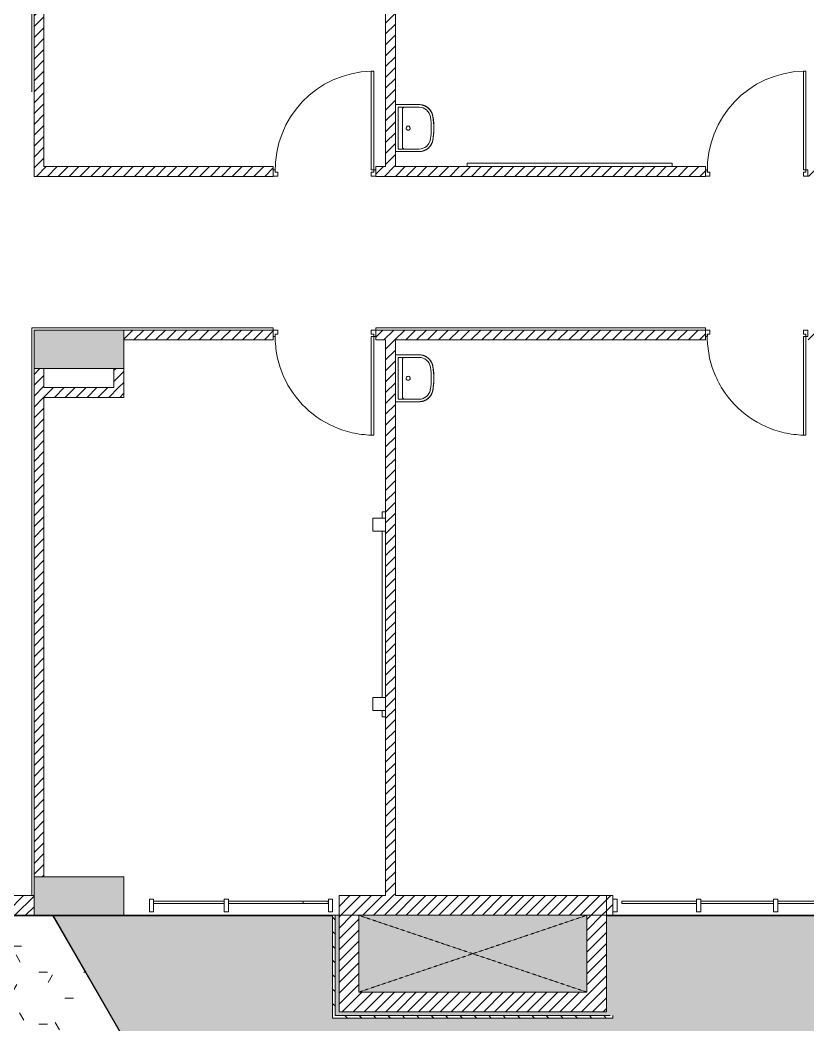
# Model space of a CAD drawing. Header units: millimetres. Extents: x -106145 to 154907, y -84585 to 152038.
# Drawn here: x 106766 to 115986, y 16451 to 28220 of the extents above; entities that cross this region are included whole.
import ezdxf

# ---------------------------------------------------------------- set-up
doc = ezdxf.new("R2010")
doc.units = ezdxf.units.MM
doc.linetypes.add('Cut Out Line', pattern=[2, 1, -1])
doc.linetypes.add('Cut Out Line _2_', pattern=[2, 1, -1])
doc.layers.add('A-DETL', color=7, linetype='Continuous', lineweight=5, true_color=0x00a600)
for name, color, linetype, lineweight in [('A-DOOR', 7, 'Continuous', 5), ('A-DOOR-FRAM', 7, 'Continuous', 9), ('A-FLOR', 7, 'Continuous', 5), ('A-FLOR-PATT', 7, 'Continuous', 5), ('A-GLAZ-CURT', 7, 'Continuous', 5), ('A-GLAZ-CWMG', 7, 'Continuous', 5), ('A-WALL', 7, 'Continuous', 5), ('A-WALL-PATT', 7, 'Continuous', 5), ('E-COMM', 7, 'Continuous', 5), ('E-DATA', 7, 'Continuous', 5), ('P-SANR-FIXT', 7, 'Continuous', 5), ('S-COLS', 7, 'Continuous', 5)]:
    doc.layers.add(name, color=color, linetype=linetype, lineweight=lineweight)
pattern_1 = [(45, (0, 0), (-63.63961, 63.63961), [])]
pattern_2 = [(315, (0, 0), (84.18955, 84.18955), [])]
pattern_3 = [(0, (0, 0), (1219.2, 304.8), [100.584, -813.816, 100.584, -813.816, -4876.8]), (0, (0, 0), (1219.2, 304.8), [-1828.8, 100.584, -1728.216, 100.584, -813.816, -2133.6]), (0, (0, 0), (1219.2, 304.8), [-4572, 100.584, -509.016, 100.584, -1423.416]), (120, (457.2, 152.4), (-873.56454, 903.45817), [100.584, -813.816, 100.584, -813.816, -4876.8]), (120, (457.2, 152.4), (-873.56454, 903.45817), [-1828.8, 100.584, -1728.216, 100.584, -813.816, -2133.6]), (120, (457.2, 152.4), (-873.56454, 903.45817), [-4572, 100.584, -509.016, 100.584, -1423.416]), (240, (609.6, 762), (-345.63546, -1208.25817), [100.584, -813.816, 100.584, -813.816, -4876.8]), (240, (609.6, 762), (-345.63546, -1208.25817), [-1828.8, 100.584, -1728.216, 100.584, -813.816, -2133.6]), (240, (609.6, 762), (-345.63546, -1208.25817), [-4572, 100.584, -509.016, 100.584, -1423.416])]

# ---------------------------------------------------------------- blocks, each defined once
blk = doc.blocks.new('M_Concrete-Rectangular-Column - 1050 x 450-2804439-Site Plan -MAIN')
at = {"layer": 'S-COLS', "true_color": 0xd4d4d4}
blk.add_hatch(color=254, dxfattribs=at).paths.add_polyline_path([(525, -225), (525, 225), (-525, 225), (-525, -225)], flags=0)
at = {"layer": 'S-COLS', "color": 254, "true_color": 0xdddddd}
for p, q in [((525, 225), (-525, 225)), ((-525, 225), (-525, -225)), ((525, -225), (525, 225)), ((-525, -225), (525, -225))]:
    blk.add_line(p, q, dxfattribs=at)
blk = doc.blocks.new('DC_SglFl-W-Int - FIRE 1_2 WALL OPENING_TYPE A-15005717-Site Plan -MAIN')
at = {"layer": 'A-DOOR', "color": 254, "lineweight": 9, "true_color": 0xdddddd}
for p, q in [((547, -20), (547, -1174)), ((577, -20), (547, -20)), ((577, -1174), (577, -20)), ((547, -1174), (577, -1174))]:
    blk.add_line(p, q, dxfattribs=at)
at = {"layer": 'A-DOOR', "color": 254, "true_color": 0xdddddd}
for start, end in [(178.5108, 189.7608), (189.7608, 212.2608), (212.2608, 234.7608), (234.7608, 257.2608), (257.2608, 268.5108)]:
    blk.add_arc((577, -20), 1154, start, end, dxfattribs=at)
at = {"layer": 'A-DOOR-FRAM', "color": 254, "true_color": 0xdddddd}
for p, q in [((-600, 55), (-600, -20)), ((-547, 55), (-600, 55)), ((-577, 10), (-547, 10)), ((-577, 10), (-577, -20)), ((-547, 10), (-547, 55)), ((547, 55), (547, 10)), ((600, 55), (547, 55)), ((547, 10), (577, 10)), ((577, 10), (577, -20)), ((600, -20), (600, 55)), ((-600, -20), (-577, -20)), ((577, -20), (600, -20))]:
    blk.add_line(p, q, dxfattribs=at)
blk = doc.blocks.new('DC_SglFl-W-Int - FIRE 1_2 WALL OPENING_TYPE A-V1-Site Plan -MAIN')
at = {"layer": 'A-DOOR', "color": 254, "lineweight": 9, "true_color": 0xdddddd}
for p, q in [((547, -20), (547, -1174)), ((577, -20), (547, -20)), ((577, -1174), (577, -20)), ((547, -1174), (577, -1174))]:
    blk.add_line(p, q, dxfattribs=at)
at = {"layer": 'A-DOOR', "color": 254, "true_color": 0xdddddd}
for start, end in [(178.5108, 201.0108), (201.0108, 212.2608), (212.2608, 234.7608), (234.7608, 257.2608), (257.2608, 268.5108)]:
    blk.add_arc((577, -20), 1154, start, end, dxfattribs=at)
at = {"layer": 'A-DOOR-FRAM', "color": 254, "true_color": 0xdddddd}
for p, q in [((-600, 55), (-600, -20)), ((-547, 55), (-600, 55)), ((-577, 10), (-547, 10)), ((-577, 10), (-577, -20)), ((-547, 10), (-547, 55)), ((547, 55), (547, 10)), ((600, 55), (547, 55)), ((547, 10), (577, 10)), ((577, 10), (577, -20)), ((600, -20), (600, 55)), ((-600, -20), (-577, -20)), ((577, -20), (600, -20))]:
    blk.add_line(p, q, dxfattribs=at)
blk = doc.blocks.new('DC_SglFl-W-Int - FIRE 1_2 WALL OPENING_TYPE A-V18-Site Plan -MAIN')
at = {"layer": 'A-DOOR', "color": 254, "lineweight": 9, "true_color": 0xdddddd}
for p, q in [((547, 20), (547, 1174)), ((547, 1174), (577, 1174)), ((577, 1174), (577, 20)), ((577, 20), (547, 20))]:
    blk.add_line(p, q, dxfattribs=at)
at = {"layer": 'A-DOOR', "color": 254, "true_color": 0xdddddd}
blk.add_arc((577, 20), 1154, 91.4892, 181.4892, dxfattribs=at)
at = {"layer": 'A-DOOR-FRAM', "color": 254, "true_color": 0xdddddd}
for p, q in [((-600, -55), (-600, 20)), ((-600, 20), (-577, 20)), ((-577, -10), (-577, 20)), ((577, 20), (600, 20)), ((577, -10), (577, 20)), ((600, 20), (600, -55)), ((-547, -55), (-600, -55)), ((-577, -10), (-547, -10)), ((-547, -10), (-547, -55)), ((547, -10), (577, -10)), ((547, -55), (547, -10)), ((600, -55), (547, -55))]:
    blk.add_line(p, q, dxfattribs=at)
blk = doc.blocks.new('data_smart_board - 2400x1200-V22-Site Plan -MAIN')
at = {"layer": 'E-DATA', "color": 254, "true_color": 0xdddddd}
for p, q in [((111004, 22460), (111044, 22460)), ((111004, 22460), (111004, 22385)), ((111004, 22235), (111004, 20285)), ((111004, 20135), (111004, 20060)), ((111044, 20060), (111004, 20060))]:
    blk.add_line(p, q, dxfattribs=at)
blk = doc.blocks.new('comm_ speaker face - 150x150x150-4534893-Site Plan -MAIN')
at = {"layer": 'E-COMM', "color": 254, "true_color": 0xdddddd}
for p, q in [((110894, 22235), (110894, 22385)), ((111044, 22385), (110894, 22385)), ((111044, 22385), (111044, 22235)), ((110894, 22235), (111044, 22235))]:
    blk.add_line(p, q, dxfattribs=at)
blk = doc.blocks.new('BASIN_handwash_Type_B - HYBA-010-V23-Site Plan -MAIN')
at = {"layer": 'P-SANR-FIXT', "color": 254, "true_color": 0xdddddd}
for p, q in [((-275, 500), (-275, 224)), ((-275, 224), (-275, 500)), ((-275, 500), (-275, 351)), ((275, 224), (275, 500)), ((275, 224), (275, 500)), ((275, 351), (275, 500)), ((245, 470), (-245, 470)), ((-245, 470), (-245, 224)), ((-245, 351), (-245, 470)), ((220, 418), (-220, 418)), ((245, 470), (245, 224)), ((245, 470), (245, 351))]:
    blk.add_line(p, q, dxfattribs=at)
at = {"layer": 'P-SANR-FIXT', "color": 254, "true_color": 0xdddddd, "flags": 128}
for points in [[(-275, 224), (-275, 217), (-274, 211), (-274, 204), (-273, 198), (-272, 191), (-270, 185), (-269, 178), (-267, 172), (-264, 166), (-262, 160), (-259, 154), (-256, 148), (-253, 142), (-250, 136), (-246, 131), (-242, 126), (-238, 120), (-234, 115), (-230, 110), (-225, 106), (-220, 101), (-215, 97), (-210, 93), (-205, 89), (-199, 85), (-193, 82), (-188, 79), (-182, 76), (-176, 73), (-170, 70), (-163, 68), (-157, 66), (-151, 64), (-144, 63), (-139, 62)], [(135, 61), (141, 62), (148, 63), (154, 65), (161, 67), (167, 69), (173, 72), (179, 74), (185, 77), (191, 80), (197, 84), (202, 87), (207, 91), (213, 95), (218, 99), (223, 104), (227, 108), (232, 113), (236, 118), (240, 123), (244, 128), (248, 134), (252, 139), (255, 145), (258, 151), (261, 157), (263, 163), (266, 169), (268, 176), (270, 182), (271, 188), (272, 195), (273, 201), (274, 208), (275, 214), (275, 221)], [(-139, 62), (-106, 57), (-73, 53), (-51, 52)], [(-46, 51), (-40, 51), (-6, 50), (27, 50), (41, 51)], [(47, 51), (61, 52), (94, 55), (127, 60), (135, 61)]]:
    blk.add_lwpolyline(points, dxfattribs=at)
at = {"layer": 'P-SANR-FIXT', "color": 254, "true_color": 0xdddddd}
for centre, radius, start, end in [((-220, 393), 25, 90, 180), ((0, 351), 24.2, 90, 270), ((0, 351), 24.2, 270, 90), ((220, 393), 25, 360, 90)]:
    blk.add_arc(centre, radius, start, end, dxfattribs=at)
for centre, major_axis, start_param, end_param in [((-110, 224), (165, 0), 3.141593, 4.534908), ((-110, 224), (135, 0), 3.141593, 4.533834), ((110, 224), (-135, 0), 1.722189, 3.141593), ((110, 224), (165, 0), 4.864844, 6.283185), ((0, 884), (834, 0), 4.544999, 4.874825), ((0, 884), (804, 0), 4.545194, 4.875019)]:
    blk.add_ellipse(centre, major_axis=major_axis, ratio=0.999048, start_param=start_param, end_param=end_param, dxfattribs=at)
for points, knots in [([(-275, 224), (-275, 218), (-274, 205), (-271, 189), (-268, 177), (-265, 168), (-262, 159), (-258, 150), (-253, 142), (-248, 134), (-242, 126), (-237, 118), (-230, 111), (-223, 104), (-216, 98), (-209, 92), (-201, 86), (-193, 81), (-184, 77), (-173, 71), (-158, 66), (-145, 63), (-139, 62)], [0, 0, 0, 0, 0.083333, 0.166667, 0.208333, 0.25, 0.291667, 0.333333, 0.375, 0.416667, 0.458333, 0.5, 0.541667, 0.583333, 0.625, 0.666667, 0.708333, 0.75, 0.791667, 0.833333, 0.916667, 1, 1, 1, 1]), ([(135, 61), (141, 62), (154, 65), (170, 70), (181, 75), (190, 80), (199, 85), (207, 90), (214, 96), (222, 103), (229, 109), (235, 117), (241, 124), (247, 132), (252, 140), (257, 149), (261, 158), (265, 167), (268, 176), (271, 189), (274, 204), (275, 217), (275, 224)], [0, 0, 0, 0, 0.083333, 0.166667, 0.208333, 0.25, 0.291667, 0.333333, 0.375, 0.416667, 0.458333, 0.5, 0.541667, 0.583333, 0.625, 0.666667, 0.708333, 0.75, 0.791667, 0.833333, 0.916667, 1, 1, 1, 1]), ([(-139, 62), (-124, 59), (-94, 55), (-33, 50), (29, 50), (89, 54), (120, 58), (135, 61)], [0, 0, 0, 0, 0.166667, 0.333333, 0.666667, 0.833333, 1, 1, 1, 1])]:
    blk.add_open_spline(points, degree=3, knots=knots, dxfattribs=at)
blk = doc.blocks.new('BASIN_handwash_Type_B - HYBA-010-V24-Site Plan -MAIN')
at = {"layer": 'P-SANR-FIXT', "color": 254, "true_color": 0xdddddd}
for p, q in [((-275, 500), (-275, 224)), ((-275, 224), (-275, 500)), ((-275, 500), (-275, 351)), ((275, 224), (275, 500)), ((275, 224), (275, 500)), ((275, 351), (275, 500)), ((245, 470), (-245, 470)), ((-245, 470), (-245, 224)), ((-245, 351), (-245, 470)), ((220, 418), (-220, 418)), ((245, 470), (245, 224)), ((245, 470), (245, 351))]:
    blk.add_line(p, q, dxfattribs=at)
at = {"layer": 'P-SANR-FIXT', "color": 254, "true_color": 0xdddddd, "flags": 128}
for points in [[(-275, 224), (-275, 217), (-274, 211), (-274, 204), (-273, 198), (-272, 191), (-270, 185), (-269, 178), (-267, 172), (-264, 166), (-262, 160), (-259, 154), (-256, 148), (-253, 142), (-250, 136), (-246, 131), (-242, 126), (-238, 120), (-234, 115), (-230, 110), (-225, 106), (-220, 101), (-215, 97), (-210, 93), (-205, 89), (-199, 85), (-193, 82), (-188, 79), (-182, 76), (-176, 73), (-170, 70), (-163, 68), (-157, 66), (-151, 64), (-144, 63), (-139, 62)], [(135, 61), (141, 62), (148, 63), (154, 65), (161, 67), (167, 69), (173, 72), (179, 74), (185, 77), (191, 80), (197, 84), (202, 87), (207, 91), (213, 95), (218, 99), (223, 104), (227, 108), (232, 113), (236, 118), (240, 123), (244, 128), (248, 134), (252, 139), (255, 145), (258, 151), (261, 157), (263, 163), (266, 169), (268, 176), (270, 182), (271, 188), (272, 195), (273, 201), (274, 208), (275, 214), (275, 221)], [(-139, 62), (-106, 57), (-73, 53), (-51, 52)], [(-46, 51), (-40, 51), (-6, 50), (27, 50), (41, 51)], [(47, 51), (61, 52), (94, 55), (127, 60), (135, 61)]]:
    blk.add_lwpolyline(points, dxfattribs=at)
at = {"layer": 'P-SANR-FIXT', "color": 254, "true_color": 0xdddddd}
for centre, radius, start, end in [((-220, 393), 25, 90, 180), ((0, 351), 24.2, 90, 270), ((0, 351), 24.2, 270, 90), ((220, 393), 25, 360, 90)]:
    blk.add_arc(centre, radius, start, end, dxfattribs=at)
for centre, major_axis, start_param, end_param in [((-110, 224), (165, 0), 3.141593, 4.534908), ((-110, 224), (135, 0), 3.141593, 4.533834), ((110, 224), (-135, 0), 1.722189, 3.141593), ((110, 224), (165, 0), 4.864844, 6.283185), ((0, 884), (834, 0), 4.544999, 4.874825), ((0, 884), (804, 0), 4.545194, 4.875019)]:
    blk.add_ellipse(centre, major_axis=major_axis, ratio=0.999048, start_param=start_param, end_param=end_param, dxfattribs=at)
for points, knots in [([(-275, 224), (-275, 218), (-274, 205), (-271, 189), (-268, 177), (-265, 168), (-262, 159), (-258, 150), (-253, 142), (-248, 134), (-242, 126), (-237, 118), (-230, 111), (-223, 104), (-216, 98), (-209, 92), (-201, 86), (-193, 81), (-184, 77), (-173, 71), (-158, 66), (-145, 63), (-139, 62)], [0, 0, 0, 0, 0.083333, 0.166667, 0.208333, 0.25, 0.291667, 0.333333, 0.375, 0.416667, 0.458333, 0.5, 0.541667, 0.583333, 0.625, 0.666667, 0.708333, 0.75, 0.791667, 0.833333, 0.916667, 1, 1, 1, 1]), ([(135, 61), (141, 62), (154, 65), (170, 70), (181, 75), (190, 80), (199, 85), (207, 90), (214, 96), (222, 103), (229, 109), (235, 117), (241, 124), (247, 132), (252, 140), (257, 149), (261, 158), (265, 167), (268, 176), (271, 189), (274, 204), (275, 217), (275, 224)], [0, 0, 0, 0, 0.083333, 0.166667, 0.208333, 0.25, 0.291667, 0.333333, 0.375, 0.416667, 0.458333, 0.5, 0.541667, 0.583333, 0.625, 0.666667, 0.708333, 0.75, 0.791667, 0.833333, 0.916667, 1, 1, 1, 1]), ([(-139, 62), (-124, 59), (-94, 55), (-33, 50), (29, 50), (89, 54), (120, 58), (135, 61)], [0, 0, 0, 0, 0.166667, 0.333333, 0.666667, 0.833333, 1, 1, 1, 1])]:
    blk.add_open_spline(points, degree=3, knots=knots, dxfattribs=at)
blk = doc.blocks.new('data_smart_board - 2400x1200-4564241-Site Plan -MAIN')
at = {"layer": 'E-DATA', "color": 254, "true_color": 0xdddddd}
for p, q in [((117934, 24475), (120334, 24475)), ((117934, 24435), (117934, 24475)), ((117934, 24435), (120334, 24435)), ((120334, 24475), (120334, 24435))]:
    blk.add_line(p, q, dxfattribs=at)
blk = doc.blocks.new('Rectangular Mullion - 50 x 150mm-15582056-Site Plan -MAIN')
at = {"layer": 'A-GLAZ-CWMG', "color": 254, "lineweight": 18, "true_color": 0xdddddd}
for p, q in [((0, 75), (-50, 75)), ((-50, 75), (-50, -75)), ((0, 75), (0, -75)), ((-50, -75), (0, -75))]:
    blk.add_line(p, q, dxfattribs=at)
blk = doc.blocks.new('System Panel - Glazed-15714935-Site Plan -MAIN')
at = {"layer": 'A-GLAZ-CURT', "color": 254, "lineweight": 9, "true_color": 0xdddddd}
for p, q in [((-413, 49), (413, 49)), ((-413, 24), (-413, 49)), ((413, 24), (-413, 24)), ((413, 24), (413, 49))]:
    blk.add_line(p, q, dxfattribs=at)
blk = doc.blocks.new('System Panel - Glazed-15715652-Site Plan -MAIN')
at = {"layer": 'A-GLAZ-CURT', "color": 254, "lineweight": 9, "true_color": 0xdddddd}
for p, q in [((-437.5, 49.5), (437.5, 49.5)), ((-437.5, 24.5), (-437.5, 49.5)), ((437.5, 24.5), (-437.5, 24.5)), ((437.5, 24.5), (437.5, 49.5))]:
    blk.add_line(p, q, dxfattribs=at)
blk = doc.blocks.new('Rectangular Mullion - 50 x 150mm-15568152-Site Plan -MAIN')
at = {"layer": 'A-GLAZ-CWMG', "color": 254, "lineweight": 18, "true_color": 0xdddddd}
for p, q in [((0, 75), (-50, 75)), ((-50, 75), (-50, -75)), ((0, 75), (0, -75)), ((-50, -75), (0, -75))]:
    blk.add_line(p, q, dxfattribs=at)
blk = doc.blocks.new('Rectangular Mullion - 50 x 150mm-15568153-Site Plan -MAIN')
at = {"layer": 'A-GLAZ-CWMG', "color": 254, "lineweight": 18, "true_color": 0xdddddd}
for p, q in [((0, 75), (-50, 75)), ((-50, 75), (-50, -75)), ((0, 75), (0, -75)), ((-50, -75), (0, -75))]:
    blk.add_line(p, q, dxfattribs=at)
blk = doc.blocks.new('Rectangular Mullion - 50 x 150mm-15568150-Site Plan -MAIN')
at = {"layer": 'A-GLAZ-CWMG', "color": 254, "lineweight": 18, "true_color": 0xdddddd}
for p, q in [((25, 75), (-25, 75)), ((-25, 75), (-25, -75)), ((25, 75), (25, -75)), ((-25, -75), (25, -75))]:
    blk.add_line(p, q, dxfattribs=at)
blk = doc.blocks.new('System Panel - Glazed-15715657-Site Plan -MAIN')
at = {"layer": 'A-GLAZ-CURT', "color": 254, "lineweight": 9, "true_color": 0xdddddd}
for p, q in [((-437.5, -24.5), (437.5, -24.5)), ((-437.5, -49.5), (-437.5, -24.5)), ((437.5, -49.5), (-437.5, -49.5)), ((437.5, -49.5), (437.5, -24.5))]:
    blk.add_line(p, q, dxfattribs=at)
blk = doc.blocks.new('Rectangular Mullion - 50 x 150mm-15588273-Site Plan -MAIN')
at = {"layer": 'A-GLAZ-CWMG', "color": 254, "lineweight": 18, "true_color": 0xdddddd}
for p, q in [((25, 75), (-25, 75)), ((-25, 75), (-25, -75)), ((25, 75), (25, -75)), ((-25, -75), (25, -75))]:
    blk.add_line(p, q, dxfattribs=at)
blk = doc.blocks.new('System Panel - Glazed-15714956-Site Plan -MAIN')
at = {"layer": 'A-GLAZ-CURT', "color": 254, "lineweight": 9, "true_color": 0xdddddd}
for p, q in [((-425, -24.5), (425, -24.5)), ((-425, -49.5), (-425, -24.5)), ((425, -49.5), (-425, -49.5)), ((425, -49.5), (425, -24.5))]:
    blk.add_line(p, q, dxfattribs=at)
blk = doc.blocks.new('System Panel - Glazed-15715667-Site Plan -MAIN')
at = {"layer": 'A-GLAZ-CURT', "color": 254, "lineweight": 9, "true_color": 0xdddddd}
for p, q in [((-147, 49), (147, 49)), ((-147, 24), (-147, 49)), ((147, 24), (-147, 24)), ((147, 24), (147, 49))]:
    blk.add_line(p, q, dxfattribs=at)
blk = doc.blocks.new('MM-HOSPITAL BLOCK-C_2022_11_01_Facade reworking_rvt-1-Site Plan -MAIN')
at = {"layer": 'A-WALL-PATT', "true_color": 0xaaaaaa}
h = blk.add_hatch(dxfattribs=at)
h.set_pattern_fill('FP_10', color=253, style=0, pattern_type=2)
h.set_pattern_definition(pattern_1)
h.paths.add_polyline_path([(111044, 26505), (111159, 26505), (111159, 34995), (111044, 34995), (111044, 26652)], flags=0)
h = blk.add_hatch(dxfattribs=at)
h.set_pattern_fill('FP_10', color=253, style=0, pattern_type=2)
h.set_pattern_definition(pattern_1)
h.paths.add_polyline_path([(107044, 26505), (107044, 30595), (106929, 30595), (106929, 26505)], flags=0)
h = blk.add_hatch(dxfattribs=at)
h.set_pattern_fill('FP_10', color=253, style=0, pattern_type=2)
h.set_pattern_definition(pattern_1)
h.paths.add_polyline_path([(116331, 26390), (116331, 26505), (115986, 26505), (115986, 26390)], flags=0)
h.paths.add_polyline_path([(114786, 26390), (114786, 26505), (110929, 26505), (110929, 26390), (112178, 26390)], flags=0)
h.paths.add_polyline_path([(109729, 26390), (109729, 26505), (106929, 26505), (106929, 26390), (107977, 26390)], flags=0)
h = blk.add_hatch(dxfattribs=at)
h.set_pattern_fill('FP_10', color=253, style=0, pattern_type=2)
h.set_pattern_definition(pattern_1)
h.paths.add_polyline_path([(120284, 24475), (120339, 24475), (120339, 24590), (117531, 24590), (117531, 24475), (119529, 24475)], flags=0)
h.paths.add_polyline_path([(116216, 24475), (116331, 24475), (116331, 24590), (115986, 24590), (115986, 24475), (116101, 24475)], flags=0)
h.paths.add_polyline_path([(110929, 24475), (114786, 24475), (114786, 24590), (110929, 24590)], flags=0)
h.paths.add_polyline_path([(109729, 24475), (109729, 24590), (107979, 24590), (107979, 24475)], flags=0)
h = blk.add_hatch(dxfattribs=at)
h.set_pattern_fill('FP_10', color=253, style=0, pattern_type=2)
h.set_pattern_definition(pattern_1)
h.paths.add_polyline_path([(111044, 17965), (111159, 17965), (111159, 24475), (111044, 24475), (111044, 19276)], flags=0)
h = blk.add_hatch(dxfattribs=at)
h.set_pattern_fill('FP_10', color=253, style=0, pattern_type=2)
h.set_pattern_definition(pattern_1)
h.paths.add_polyline_path([(107044, 18185), (107044, 24140), (106929, 24140), (106929, 18185)], flags=0)
h = blk.add_hatch(dxfattribs=at)
h.set_pattern_fill('FP_10', color=253, style=0, pattern_type=2)
h.set_pattern_definition(pattern_1)
h.paths.add_polyline_path([(107864, 23915), (107979, 23915), (107977, 24140), (107864, 24140)], flags=0)
h = blk.add_hatch(dxfattribs=at)
h.set_pattern_fill('FP_10', color=253, style=0, pattern_type=2)
h.set_pattern_definition(pattern_1)
h.paths.add_polyline_path([(107977, 23800), (107979, 23800), (107977, 23915), (107044, 23915), (107044, 23800)], flags=0)
h = blk.add_hatch(dxfattribs=at)
h.set_pattern_fill('FP_10', color=253, style=0, pattern_type=2)
h.set_pattern_definition(pattern_1)
h.paths.add_polyline_path([(106929, 17735), (106929, 17965), (106629, 17965), (106629, 17735)], flags=0)
h.paths.add_polyline_path([(103684, 17735), (103684, 17965), (100204, 17965), (100204, 17735), (100354, 17735)], flags=0)
h = blk.add_hatch(dxfattribs=at)
h.set_pattern_fill('FP_10', color=253, style=0, pattern_type=2)
h.set_pattern_definition(pattern_1)
h.paths.add_polyline_path([(110499, 17735), (113629, 17735), (113629, 17965), (110499, 17965)], flags=0)
h = blk.add_hatch(dxfattribs=at)
h.set_pattern_fill('FP_10', color=253, style=0, pattern_type=2)
h.set_pattern_definition(pattern_1)
h.paths.add_polyline_path([(120339, 17735), (120339, 17965), (120109, 17965), (120109, 17735)], flags=0)
h.paths.add_polyline_path([(113629, 17735), (113704, 17735), (113704, 17965), (113629, 17965)], flags=0)
at = {"layer": 'A-WALL-PATT', "true_color": 0xd4d4d4}
h = blk.add_hatch(dxfattribs=at)
h.set_pattern_fill('FP_16', color=254, style=0, pattern_type=2)
h.set_pattern_definition(pattern_2)
h.paths.add_polyline_path([(110424, 16560), (110454, 16560), (110454, 17735), (110424, 17735), (110424, 17730)], flags=0)
at = {"layer": 'A-WALL-PATT', "true_color": 0xaaaaaa}
h = blk.add_hatch(dxfattribs=at)
h.set_pattern_fill('FP_10', color=253, style=0, pattern_type=2)
h.set_pattern_definition(pattern_1)
h.paths.add_polyline_path([(110499, 16835), (110729, 16835), (110729, 17735), (110499, 17735)], flags=0)
h = blk.add_hatch(dxfattribs=at)
h.set_pattern_fill('FP_10', color=253, style=0, pattern_type=2)
h.set_pattern_definition(pattern_1)
h.paths.add_polyline_path([(113399, 16835), (113629, 16835), (113629, 17735), (113399, 17735)], flags=0)
h = blk.add_hatch(dxfattribs=at)
h.set_pattern_fill('FP_10', color=253, style=0, pattern_type=2)
h.set_pattern_definition(pattern_1)
h.paths.add_polyline_path([(113629, 16605), (113629, 16835), (110499, 16835), (110499, 16605), (112178, 16605)], flags=0)
h.paths.add_polyline_path([(120734, 16605), (122289, 16605), (122289, 16835), (120734, 16835)], flags=0)
h.paths.add_polyline_path([(100279, 16605), (100279, 16835), (99284, 16835), (99284, 16605), (99576, 16605)], flags=0)
h.paths.add_polyline_path([(97475, 16605), (98267, 16605), (98267, 16835), (97149, 16835), (97149, 16605)], flags=0)
h.paths.add_polyline_path([(88489, 16605), (89619, 16605), (89619, 16835), (88489, 16835)], flags=0)
at = {"layer": 'A-WALL-PATT', "true_color": 0xd4d4d4}
h = blk.add_hatch(dxfattribs=at)
h.set_pattern_fill('FP_16', color=254, style=0, pattern_type=2)
h.set_pattern_definition(pattern_2)
h.paths.add_polyline_path([(112178, 16530), (113704, 16530), (113704, 16560), (110424, 16560), (110424, 16530)], flags=0)
at = {"layer": 'S-COLS', "true_color": 0xd4d4d4}
blk.add_hatch(color=254, dxfattribs=at).paths.add_polyline_path([(106929, 17735), (107979, 17735), (107977, 18185), (106929, 18185)], flags=0)
at = {"layer": 'A-DETL', "color": 254, "linetype": 'Cut Out Line', "true_color": 0xd4d4d4}
for p, q in [((110729, 16835), (113399, 17735)), ((113399, 16835), (110729, 17735))]:
    blk.add_line(p, q, dxfattribs=at)
at = {"layer": 'A-WALL', "color": 254, "true_color": 0xdddddd}
for p, q in [((106904, 27380), (106904, 35110)), ((106904, 24615), (109729, 24615)), ((106904, 24615), (106904, 24590)), ((109729, 24590), (109729, 24615)), ((110929, 24615), (114786, 24615)), ((110929, 24615), (110929, 24590)), ((114786, 24590), (114786, 24615)), ((106904, 17965), (106904, 24590)), ((113629, 17735), (113629, 17965)), ((113629, 17735), (113629, 17965)), ((108279, 17735), (110424, 17735)), ((108279, 17735), (110424, 17735)), ((113704, 17735), (120109, 17735)), ((113704, 17735), (120109, 17735))]:
    blk.add_line(p, q, dxfattribs=at)
at = {"layer": 'A-WALL', "color": 254, "lineweight": 18, "true_color": 0xdddddd}
for p, q in [((111159, 26505), (111159, 34995)), ((106929, 30595), (106929, 26505)), ((107044, 26505), (107044, 30595)), ((111044, 29635), (111044, 26505)), ((106929, 26390), (106929, 26505)), ((109729, 26505), (107044, 26505)), ((109729, 26390), (109729, 26505)), ((111044, 26505), (110929, 26505)), ((110929, 26390), (110929, 26505)), ((111997, 26505), (111159, 26505)), ((114786, 26505), (114397, 26505)), ((114786, 26390), (114786, 26505)), ((106929, 26390), (109729, 26390)), ((110929, 26390), (114786, 26390)), ((109729, 24590), (107979, 24590)), ((109729, 24475), (109729, 24590)), ((114786, 24590), (110929, 24590)), ((110929, 24475), (110929, 24590)), ((114786, 24475), (114786, 24590)), ((107979, 24475), (109729, 24475)), ((110929, 24475), (111044, 24475)), ((111044, 24475), (111044, 22385)), ((111159, 24475), (114786, 24475)), ((111159, 17965), (111159, 24475)), ((106929, 24140), (106929, 18185)), ((107044, 23915), (107044, 24140)), ((107864, 24140), (107864, 23915)), ((107979, 23915), (107979, 24140)), ((107864, 23915), (107044, 23915)), ((107979, 23800), (107979, 23915)), ((107044, 18185), (107044, 23800)), ((107044, 23800), (107979, 23800)), ((111044, 22235), (111044, 20285)), ((111044, 20135), (111044, 17965)), ((107044, 18185), (106929, 18185)), ((106929, 17965), (106629, 17965)), ((106929, 17735), (106929, 17965)), ((111044, 17965), (110499, 17965)), ((110499, 17735), (110499, 17965)), ((113629, 17965), (111159, 17965)), ((113704, 17965), (113629, 17965)), ((113704, 17735), (113704, 17965)), ((100354, 17735), (110424, 17735)), ((106629, 17735), (106929, 17735)), ((110454, 17735), (110424, 17735)), ((110499, 17735), (110729, 17735)), ((110729, 17735), (113399, 17735)), ((113629, 17735), (113399, 17735)), ((113629, 17735), (113704, 17735)), ((113704, 17735), (120734, 17735))]:
    blk.add_line(p, q, dxfattribs=at)
at = {"layer": 'A-WALL', "color": 253, "lineweight": 18, "true_color": 0xaaaaaa}
for p, q in [((110424, 17730), (100354, 17730)), ((110424, 16560), (110424, 17730)), ((110454, 17735), (110454, 16560)), ((110499, 16835), (110499, 17735)), ((110729, 16835), (110729, 17735)), ((113399, 16835), (113399, 17735)), ((113629, 16835), (113629, 17735)), ((120734, 17730), (113704, 17730)), ((110499, 16835), (110499, 16605)), ((113399, 16835), (110729, 16835)), ((113629, 16605), (113629, 16835)), ((110499, 16605), (113629, 16605)), ((110424, 16560), (110424, 16530)), ((110424, 16530), (113704, 16530)), ((113674, 16560), (110454, 16560)), ((113704, 16530), (113704, 16560))]:
    blk.add_line(p, q, dxfattribs=at)
at = {"layer": 'A-WALL', "color": 253, "true_color": 0xaaaaaa}
for p, q in [((108279, 17735), (108279, 17730)), ((108279, 17730), (108279, 17735)), ((110424, 17730), (108279, 17730)), ((110424, 17730), (108279, 17730)), ((110424, 17730), (110424, 17735)), ((110424, 17730), (110424, 17735)), ((120109, 17730), (113629, 17730)), ((113704, 17735), (113704, 17730)), ((113704, 17730), (113704, 17735)), ((120109, 17730), (113704, 17730))]:
    blk.add_line(p, q, dxfattribs=at)
at = {"layer": 'S-COLS', "color": 254, "true_color": 0xdddddd}
for p, q in [((106929, 17735), (106929, 18185)), ((106929, 18185), (107979, 18185)), ((107979, 17735), (107979, 18185)), ((107979, 17735), (106929, 17735))]:
    blk.add_line(p, q, dxfattribs=at)
at = {"color": 253, "lineweight": 5, "true_color": 0xaaaaaa}
for name, p in [('DC_SglFl-W-Int - FIRE 1_2 WALL OPENING_TYPE A-V18-Site Plan -MAIN', (110329, 26448)), ('DC_SglFl-W-Int - FIRE 1_2 WALL OPENING_TYPE A-V18-Site Plan -MAIN', (115386, 26448)), ('M_Concrete-Rectangular-Column - 1050 x 450-2804439-Site Plan -MAIN', (107454, 24365)), ('DC_SglFl-W-Int - FIRE 1_2 WALL OPENING_TYPE A-15005717-Site Plan -MAIN', (110329, 24533)), ('DC_SglFl-W-Int - FIRE 1_2 WALL OPENING_TYPE A-V1-Site Plan -MAIN', (115386, 24533)), ('comm_ speaker face - 150x150x150-4534893-Site Plan -MAIN', (0, 0)), ('data_smart_board - 2400x1200-V22-Site Plan -MAIN', (0, 0)), ('comm_ speaker face - 150x150x150-4534893-Site Plan -MAIN', (0, -2100)), ('System Panel - Glazed-15714935-Site Plan -MAIN', (108741, 17850)), ('System Panel - Glazed-15715652-Site Plan -MAIN', (109641, 17850)), ('System Panel - Glazed-15715667-Site Plan -MAIN', (110226, 17850))]:
    blk.add_blockref(name, p, dxfattribs=at)
for name, p, rotation in [('BASIN_handwash_Type_B - HYBA-010-V23-Site Plan -MAIN', (111659, 26955), 89.99999999999984), ('data_smart_board - 2400x1200-4564241-Site Plan -MAIN', (232331, 50980), 180), ('BASIN_handwash_Type_B - HYBA-010-V24-Site Plan -MAIN', (111659, 24025), 89.99999999999984), ('Rectangular Mullion - 50 x 150mm-15568153-Site Plan -MAIN', (108279, 17850), 180), ('System Panel - Glazed-15715657-Site Plan -MAIN', (114246, 17850), 180), ('System Panel - Glazed-15714956-Site Plan -MAIN', (115159, 17850), 180), ('System Panel - Glazed-15714956-Site Plan -MAIN', (116059, 17850), 180)]:
    blk.add_blockref(name, p, dxfattribs=dict(at, rotation=rotation))
at = {"color": 253, "lineweight": 5, "true_color": 0xaaaaaa, "extrusion": (0, 0, -1), "rotation": 180}
for name, p in [('Rectangular Mullion - 50 x 150mm-15568150-Site Plan -MAIN', (-109179, 17850)), ('Rectangular Mullion - 50 x 150mm-15568152-Site Plan -MAIN', (-110424, 17850))]:
    blk.add_blockref(name, p, dxfattribs=at)
at = {"color": 253, "lineweight": 5, "true_color": 0xaaaaaa, "extrusion": (0, 0, -1)}
for name, p in [('Rectangular Mullion - 50 x 150mm-15582056-Site Plan -MAIN', (-113704, 17850)), ('Rectangular Mullion - 50 x 150mm-15588273-Site Plan -MAIN', (-114709, 17850)), ('Rectangular Mullion - 50 x 150mm-15588273-Site Plan -MAIN', (-115609, 17850))]:
    blk.add_blockref(name, p, dxfattribs=at)

msp = doc.modelspace()

# ---------------------------------------------------------------- hatches: boundary and pattern name
at = {"layer": 'A-FLOR-PATT', "true_color": 0x808080}
h = msp.add_hatch(dxfattribs=at)
h.set_pattern_fill('FP_4', color=8, style=0, pattern_type=2)
h.set_pattern_definition(pattern_3)
h.paths.add_polyline_path([(120976.44, -5540.95), (130530.13, -25.13), (141506.23, 64566.56), (148425.19, 77286.56), (145818.87, 107785.95), (142128.14, 143003.41), (140701.04, 143003.41), (140407.96, 142997.07), (140115.4, 142978.1), (139823.86, 142946.52), (139483.19, 142892.47), (139245.91, 142845.76), (138960.52, 142776.72), (138678.17, 142695.35), (138390.64, 142598.44), (138072.64, 142473.65), (137854.36, 142378.51), (137589.11, 142249.12), (137329.32, 142108.09), (137075.44, 141955.61), (136827.91, 141791.84), (136587.18, 141616.97), (136332.6, 141413.11), (136127.77, 141234.6), (135909.9, 141027.42), (135700.43, 140809.75), (135551.77, 140644.7), (135365.81, 140419.49), (135189.69, 140186.5), (135023.73, 139946.17), (134868.25, 139698.93), (134723.53, 139445.24), (134565.72, 139133.32), (134466.18, 138917.39), (134354.56, 138644.85), (134254.94, 138368.04), (134167.45, 138087.43), (134092.22, 137803.52), (134029.35, 137516.8), (133978.93, 137227.77), (133941.03, 136936.95), (133915.72, 136644.85), (133903.02, 136351.97), (133902.95, 136058.82), (133915.52, 135765.94), (133943.24, 135445.4), (134842.96, 126881.53), (135189.06, 124968.58), (135446.38, 123480.79), (135692.08, 121996.12), (135926.14, 120515.42), (136148.56, 119039.7), (136359.31, 117570.16), (136558.39, 116108.26), (136757.32, 114560.45), (136996.29, 112554.47), (137122.61, 111437.54), (137324.17, 109499.66), (137403.42, 108690.82), (137471.05, 107971.36), (137545.95, 107142.57), (137602.63, 106489.99), (137673.34, 105635.88), (137747.27, 104710.63), (137876.79, 102898.95), (137945.75, 101854.47), (138064.27, 99795.56), (138128.27, 98569.74), (138159.03, 98012.02), (138239.7, 96859.47), (138313.99, 95957.18), (138400.64, 95039.25), (138532.99, 93833.41), (138650.68, 92878.32), (138777.08, 91947.24), (138914.86, 91017.89), (139064, 90090.42), (139224.46, 89165), (139396.2, 88241.8), (139588.48, 87277.32), (139984.04, 85409.8), (140137.49, 84629.34), (140288.24, 83800.93), (140427.21, 82970.46), (140577.76, 81970.46), (140669.75, 81303.97), (140773.26, 80468.29), (140864.9, 79631.22), (140944.65, 78792.92), (141012.5, 77953.56), (141068.44, 77113.32), (141114.93, 76209.88), (141141.89, 75532.56), (141164.56, 74594.61), (141173.08, 73859.03), (141170.96, 73022.09), (141153.28, 72062.82), (141123.88, 71182.67), (141085.34, 70369.12), (141033.28, 69523.75), (140969.51, 68683.2), (140893.31, 67838.83), (140805.72, 67001.26), (140705.88, 66162.21), (140621.58, 65514.75), (131056.73, 9227.92), (130970, 8753.67), (130854.96, 8211.93), (130760.96, 7812.46), (130638.5, 7345.1), (130502.04, 6873.74), (130340.47, 6367.97), (130193.3, 5942.49), (130021.25, 5483.24), (129837.58, 5028.63), (129617.07, 4524.01), (129435.9, 4134.58), (129218.18, 3695.73), (128981.22, 3247.97), (128749.8, 2835.86), (128499.48, 2415.42), (128238.66, 2001.67), (127967.52, 1594.91), (127686.27, 1195.39), (127395.12, 803.38), (127094.31, 419.16), (126784.05, 42.97), (126464.6, -324.93), (126136.21, -684.31), (125826.07, -1007.88), (125518.61, -1314.53), (125165.74, -1649.29), (124780.44, -1995.78), (124434.12, -2292.31), (124055.85, -2600.05), (123732.44, -2851.84), (123275.66, -3186.81), (122874.26, -3465.37), (122465.68, -3733.77), (122050.19, -3991.81), (121628.08, -4240.95), (120576.44, -4848.11), (120579.65, -4853.68)], flags=0)
h.paths.add_polyline_path([(110420.81, 12064.12), (120658.75, 17598.45), (120658.75, 17735.05), (113628.75, 17735.05), (113628.75, 16605.05), (110498.75, 16605.05), (110498.75, 17735.05), (110453.75, 17735.05), (110453.75, 16560.05), (113703.75, 16560.05), (113703.75, 16530.05), (110423.75, 16530.05), (110423.75, 17735.05), (107146.69, 17735.05), (110327.72, 12225.35)], flags=0)
h.paths.add_polyline_path([(110728.75, 16835.05), (113398.75, 16835.05), (113398.75, 17735.05), (110728.75, 17735.05), (110728.75, 17430.05)], flags=0)
h.paths.add_polyline_path([(120688.75, 17614.66), (120911.45, 17735.05), (120688.75, 17735.05)], flags=0)
h.paths.add_polyline_path([(121388.75, 17992.48), (121534.83, 18160.05), (121388.75, 18160.05)], flags=0)
h.paths.add_polyline_path([(121627.66, 18390.05), (121706.7, 18390.05), (121737.54, 18435.05), (121388.75, 18435.05), (121388.75, 18390.05), (121491.21, 18390.05)], flags=0)
h.paths.add_polyline_path([(121418.75, 18465.05), (121758.95, 18466.29), (121795.89, 18524.76), (121900.98, 18704.57), (121990.8, 18880.54), (122077.55, 19079.67), (122137.84, 19239.03), (123174.55, 24922.04), (128753.85, 57773.23), (128760.04, 57843.99), (128757, 57968.2), (128742.54, 58074.01), (128716.88, 58177.67), (128680.32, 58277.99), (128633.28, 58373.83), (128576.3, 58464.1), (128510.04, 58547.77), (128435.27, 58623.88), (128352.87, 58691.56), (128263.84, 58750.05), (122593.75, 58750.05), (122593.75, 57400.05), (121388.75, 57399.27), (121388.75, 52255.05), (122593.75, 52255.05), (122593.75, 51055.05), (121388.75, 51054.27), (121388.75, 45755.05), (122593.75, 45755.05), (122593.75, 44555.05), (121388.75, 44555.05), (121388.75, 39255.05), (122593.75, 39255.05), (122593.75, 38055.05), (121388.75, 38055.05), (121388.75, 33890.05), (122593.75, 33890.05), (122593.75, 30265.05), (121388.75, 30265.05), (121388.75, 24965.05), (122593.75, 24965.05), (122593.75, 23765.05), (121388.75, 23765.05), (121388.75, 18465.05), (121413.75, 18465.05)], flags=0)
h.paths.add_polyline_path([(122288.75, 23795.05), (122563.75, 23795.05), (122563.75, 24935.05), (121388.75, 24935.05), (121388.75, 24890.05), (122518.75, 24890.05), (122518.75, 23840.05), (121388.75, 23840.05), (121388.75, 23795.05), (121629.85, 23795.05)], flags=0)
h.paths.add_polyline_path([(121698.75, 24070.05), (122288.75, 24070.05), (122288.75, 24660.05), (121388.75, 24660.05), (121388.75, 24070.05), (121629.85, 24070.05)], flags=0)
h.paths.add_polyline_path([(121388.75, 30295.05), (122563.75, 30295.05), (122563.75, 33860.05), (121388.75, 33860.05), (121388.75, 33815.05), (122518.75, 33815.05), (122518.75, 30340.05), (121388.75, 30339.49)], flags=0)
h.paths.add_polyline_path([(121388.75, 30570.05), (122288.75, 30570.05), (122288.75, 33585.05), (121388.75, 33585.05), (121388.75, 30595.05)], flags=0)
h.paths.add_polyline_path([(122479.67, 38085.05), (122563.75, 38085.05), (122563.75, 39225.05), (121388.75, 39225.05), (121388.75, 39180.05), (122518.75, 39180.05), (122518.75, 38130.05), (121388.75, 38130.05), (121388.75, 38085.05), (122288.75, 38085.05)], flags=0)
h.paths.add_polyline_path([(121388.75, 38360.05), (122288.75, 38360.05), (122288.75, 38950.05), (121388.75, 38950.05), (121388.75, 38475.05)], flags=0)
h.paths.add_polyline_path([(121418.75, 44585.05), (122563.75, 44585.05), (122563.75, 45725.05), (121388.75, 45725.05), (121388.75, 45680.05), (122518.75, 45680.05), (122518.75, 44630.05), (121388.75, 44630.05), (121388.75, 44585.05), (121413.75, 44585.05)], flags=0)
h.paths.add_polyline_path([(121388.75, 44860.05), (122288.75, 44860.05), (122288.75, 45450.05), (121388.75, 45450.05), (121388.75, 44930.05)], flags=0)
h.paths.add_polyline_path([(121793.39, 51085.05), (122563.75, 51085.05), (122563.75, 52225.05), (121388.75, 52225.05), (121388.75, 52180.05), (122518.75, 52180.05), (122518.75, 51130.05), (121388.75, 51130.05), (121388.75, 51085.05), (121418.75, 51085.05)], flags=0)
h.paths.add_polyline_path([(121388.75, 51360.05), (122288.75, 51360.05), (122288.75, 51950.05), (121388.75, 51950.05), (121388.75, 51785.05)], flags=0)
h.paths.add_polyline_path([(121418.75, 57430.05), (122563.75, 57430.05), (122563.75, 58750.05), (122518.75, 58750.05), (122518.75, 57475.05), (121388.75, 57475.05), (121388.75, 57430.05), (121413.75, 57430.05)], flags=0)
h.paths.add_polyline_path([(122288.75, 57705.05), (122288.75, 58750.05), (121388.75, 58750.05), (121388.75, 57705.05), (122268.43, 57705.05)], flags=0)
h.paths.add_polyline_path([(124406.99, 83755.09), (124407.23, 83755.09), (124407.6, 83784.09), (124413.6, 83784.02), (124414.09, 83755.09), (126807.96, 83755.09), (126917.13, 83761.07), (127025, 83778.93), (127145.09, 83814.43), (127231.69, 83849.3), (127328.05, 83900.98), (127418.19, 83962.87), (127501.03, 84034.22), (127575.59, 84114.2), (127640.97, 84201.83), (127696.39, 84296.08), (127741.19, 84395.82), (127774.83, 84499.85), (127799.77, 84637.2), (127807.9, 84736.41), (127854.75, 86078), (127890.33, 87440.58), (127913.92, 88803.42), (127925.51, 90166.41), (127925.03, 91538.75), (127910.17, 93034.24), (127887.13, 94299.73), (127849.73, 95679.86), (127800.03, 97059.61), (127738.03, 98438.88), (127663.74, 99817.56), (127577.16, 101195.54), (127478.31, 102572.72), (127367.17, 103948.99), (127243.78, 105324.23), (127108.12, 106698.35), (126960.22, 108071.24), (126800.09, 109442.8), (126627.72, 110812.9), (126443.15, 112181.46), (126246.37, 113548.37), (126037.41, 114913.51), (125816.28, 116276.78), (125582.99, 117638.08), (125365.2, 118849.73), (125080.02, 120354.35), (124780.44, 121868.47), (123036.7, 130568.31), (123016.08, 130641.67), (122984.54, 130711.05), (122942.83, 130774.82), (122887.07, 130835.49), (122832.98, 130879.81), (122767.38, 130918.6), (122680.04, 130950.83), (122622.43, 130964.25), (122518.75, 130970.05), (108948.73, 130970.05), (108948.73, 130865.05), (110478.75, 130865.05), (110478.75, 130940.05), (113703.75, 130940.05), (113703.75, 130865.05), (114858.75, 130865.05), (114858.75, 129765.05), (120658.75, 129765.05), (120658.75, 130940.05), (122593.75, 130936.98), (122593.75, 129005.05), (121388.75, 129005.05), (121388.75, 122275.05), (122593.75, 122275.05), (122593.75, 121075.05), (121388.75, 121075.05), (121388.75, 118245.05), (122593.75, 118245.05), (122593.75, 114575.05), (121388.75, 114575.05), (121388.75, 109275.05), (122593.75, 109275.05), (122593.75, 108075.05), (121388.75, 108075.05), (121388.75, 102775.05), (122593.75, 102775.05), (122593.75, 101575.05), (121388.75, 101575.05), (121388.75, 98500.05), (122593.75, 98500.05), (122593.75, 91135.05), (121388.75, 91135.05), (121388.75, 85105.05), (122593.75, 85105.05), (122593.75, 83755.09), (122680.04, 83755.09)], flags=0)
h.paths.add_polyline_path([(122563.75, 83755.09), (122563.75, 85075.05), (121388.75, 85075.05), (121388.75, 85030.05), (122518.75, 85030.05), (122518.75, 83755.09)], flags=0)
h.paths.add_polyline_path([(122288.75, 83755.09), (122288.75, 84800.05), (121388.75, 84800.05), (121388.75, 83755.09), (122154.96, 83755.09)], flags=0)
h.paths.add_polyline_path([(124413.6, 83784.2), (124407.6, 83784.28), (124410.99, 83887.08), (124414.94, 83887.03), (124413.69, 83790.59)], flags=0)
h.paths.add_polyline_path([(124415.22, 83909.04), (124409.22, 83909.11), (124410.99, 83974.58), (124416.07, 83974.51), (124415.35, 83918.73)], flags=0)
h.paths.add_polyline_path([(124415.96, 83987.08), (124410.24, 83987.15), (124410.99, 84028.75), (124416.78, 84028.67), (124416.07, 83987.08)], flags=0)
h.paths.add_polyline_path([(124416.84, 84033.42), (124410.84, 84033.49), (124411.58, 84090.75), (124414.26, 84098.96), (124417.69, 84098.92), (124416.99, 84045.15)], flags=0)
h.paths.add_polyline_path([(124417.69, 84119.89), (124411.96, 84119.97), (124414.26, 84197.63), (124418.97, 84197.57), (124417.96, 84119.89)], flags=0)
h.paths.add_polyline_path([(124418.98, 84198.37), (124412.98, 84198.45), (124414.26, 84244.59), (124419.58, 84244.52), (124419.13, 84210.38)], flags=0)
h.paths.add_polyline_path([(124420.26, 84297.4), (124414.26, 84297.48), (124417.58, 84340.86), (124420.82, 84340.82)], flags=0)
h.paths.add_polyline_path([(124421.27, 84375.19), (124415.27, 84375.27), (124417.58, 84431.55), (124422, 84431.49), (124421.35, 84381.28)], flags=0)
h.paths.add_polyline_path([(122154.46, 91165.05), (122563.75, 91165.05), (122563.75, 98470.05), (121388.75, 98470.05), (121388.75, 98425.05), (122518.75, 98425.05), (122518.75, 91210.05), (121388.75, 91210.05), (121388.75, 91165.05), (121418.75, 91165.05)], flags=0)
h.paths.add_polyline_path([(122288.75, 91440.05), (122288.75, 98195.05), (121388.75, 98195.05), (121388.75, 91440.05)], flags=0)
h.paths.add_polyline_path([(121418.75, 101605.05), (122563.75, 101605.05), (122563.75, 102745.05), (121388.75, 102745.05), (121388.75, 102700.05), (122518.75, 102700.05), (122518.75, 101650.05), (121388.75, 101647.05), (121388.75, 101605.05), (121413.75, 101605.05)], flags=0)
h.paths.add_polyline_path([(122288.75, 101880.05), (122288.75, 102470.05), (121388.75, 102470.05), (121388.75, 101880.05), (121698.75, 101880.05)], flags=0)
h.paths.add_polyline_path([(138673.77, 105200.72), (138658.5, 105486.47), (140231.81, 105570.54), (140247.08, 105284.79), (139175.75, 105227.54)], flags=0)
h.paths.add_polyline_path([(121413.75, 108105.05), (122563.75, 108105.05), (122563.75, 109245.05), (121388.75, 109245.05), (121388.75, 109221.05), (121403.75, 109221.05), (121403.75, 109200.05), (122518.75, 109200.05), (122518.75, 108150.05), (121388.75, 108150.05), (121388.75, 108105.05)], flags=0)
h.paths.add_polyline_path([(122288.75, 108380.05), (122288.75, 108970.05), (121388.75, 108970.05), (121388.75, 108380.05), (121698.75, 108380.05)], flags=0)
h.paths.add_polyline_path([(121413.75, 114605.05), (122563.75, 114605.05), (122563.75, 118215.05), (121388.75, 118215.05), (121388.75, 118170.05), (122518.75, 118170.05), (122518.75, 114650.05), (121388.75, 114650.05), (121388.75, 114605.05)], flags=0)
h.paths.add_polyline_path([(122288.75, 114880.05), (122288.75, 117940.05), (121388.75, 117940.05), (121388.75, 114880.05)], flags=0)
h.paths.add_polyline_path([(122518.75, 121105.05), (122563.75, 121105.05), (122563.75, 122245.05), (121388.75, 122245.05), (121388.75, 122200.05), (122518.75, 122200.05), (122518.75, 121150.05), (121388.75, 121150.05), (121388.75, 121105.05), (122288.75, 121105.05)], flags=0)
h.paths.add_polyline_path([(121698.75, 121380.05), (122288.75, 121380.05), (122288.75, 121970.05), (121388.75, 121970.05), (121388.75, 121380.05)], flags=0)
h.paths.add_polyline_path([(121418.75, 129035.05), (122563.75, 129035.05), (122563.75, 130910.05), (120688.75, 130910.05), (120688.75, 129735.05), (120733.75, 129735.05), (120733.75, 130865.03), (122518.75, 130865.03), (122518.75, 129080.05), (121388.75, 129080.05), (121388.75, 129035.05), (121413.75, 129035.05)], flags=0)
h.paths.add_polyline_path([(121542.56, 129310.05), (122288.75, 129310.05), (122288.75, 130405.03), (120963.75, 130405.03), (120963.75, 129735.05), (121388.75, 129735.05), (121388.75, 129310.05), (121534.14, 129310.05)], flags=0)
h.paths.add_polyline_path([(113398.75, 129735.05), (113398.75, 130635.03), (110783.75, 130635.03), (110783.75, 129735.05), (112178.08, 129735.05)], flags=0)
h.paths.add_polyline_path([(110553.75, 129735.05), (110553.75, 130635.05), (110508.75, 130635.03), (110508.75, 129735.05)], flags=0)
h.paths.add_polyline_path([(113703.75, 129765.05), (114628.75, 129765.05), (114628.75, 130635.05), (113703.75, 130635.03), (113703.75, 129774.83)], flags=0)
h.paths.add_polyline_path([(109178.73, 129765.05), (110478.75, 129765.05), (110478.75, 130635.05), (109178.73, 130635.05), (109178.73, 129913.51)], flags=0)
h.paths.add_polyline_path([(113673.75, 129765.05), (113673.75, 130635.05), (113628.75, 130635.03), (113628.75, 129765.05)], flags=0)
h.paths.add_polyline_path([(113673.75, 130865.05), (113673.75, 130910.05), (110508.75, 130910.03), (110508.75, 130865.05), (113628.77, 130865.05)], flags=0)
h = msp.add_hatch(dxfattribs=at)
h.set_pattern_fill('FP_4', color=8, style=0, pattern_type=2)
h.set_pattern_definition(pattern_3)
h.paths.add_polyline_path([(92747.78, 2651.77), (92882.21, 2660.5), (93003.03, 2680.05), (93118.14, 2710.82), (110424.33, 12066.03), (107151.77, 17735.05), (103683.75, 17732.41), (100353.75, 17725.64), (100353.75, 16530.05), (97073.75, 16530.05), (97073.75, 17718.96), (94222.64, 17713.16), (94222.64, 16530.05), (91603.85, 16530.05), (91588.75, 9107.61), (91590.15, 3334.51), (91656.3, 3225.38), (91719.79, 3138.5), (91802.18, 3045.4), (91893.1, 2960.57), (91991.73, 2884.81), (92097.19, 2818.8), (92208.54, 2763.14), (92290.81, 2730.47), (92379.28, 2701.24), (92500.36, 2673.01), (92640.53, 2655.65), (92742.72, 2651.9)], flags=0)
h.paths.add_polyline_path([(100203.75, 16560.05), (100323.75, 16560.05), (100323.75, 17725.58), (100278.75, 17725.48), (100278.75, 16605.05), (97148.75, 16605.05), (97148.75, 17719.12), (97103.75, 17719.02), (97103.75, 16560.05), (100048.75, 16560.05)], flags=0)
h.paths.add_polyline_path([(94148.75, 16560.05), (94192.64, 16560.05), (94192.64, 17713.1), (94148.75, 17713.01), (94148.75, 16605.05), (91604, 16605.05), (91606.3, 16560.05), (93918.75, 16560.05)], flags=0)
h.paths.add_polyline_path([(99575.71, 16835.05), (100048.75, 16835.05), (100048.75, 17725.02), (97378.75, 17719.58), (97378.75, 16835.05), (99283.75, 16835.05)], flags=0)
h.paths.add_polyline_path([(93278.75, 16835.05), (93918.75, 16835.05), (93918.75, 17712.54), (93278.75, 17711.24), (93278.75, 17055.05), (91918.75, 17055.05), (91918.75, 17708.48), (91606.25, 17707.84), (91606.3, 16835.05), (93048.75, 16835.05)], flags=0)
h.paths.add_polyline_path([(93048.75, 17285.05), (93048.75, 17710.78), (92148.75, 17708.94), (92148.75, 17285.05)], flags=0)

# ---------------------------------------------------------------- linework, layer by layer
at = {"layer": 'A-DETL', "color": 8, "linetype": 'Cut Out Line _2_', "true_color": 0x808080}
msp.add_line((89388.73, 17735.05), (121388.75, 17735.05), dxfattribs=at)
at = {"layer": 'A-FLOR', "color": 73, "true_color": 0xa3b675}
for p, q in [((107146.69, 17735.05), (107977.29, 17735.05)), ((110420.81, 12064.12), (107146.69, 17735.05))]:
    msp.add_line(p, q, dxfattribs=at)
at = {"layer": 'A-FLOR', "color": 67, "true_color": 0x6d7a4e}
msp.add_line((107151.77, 17735.05), (110424.33, 12066.03), dxfattribs=at)
at = {"layer": 'A-FLOR', "color": 9, "true_color": 0xc4c9b8}
for p, q in [((107978.75, 17735.05), (110423.75, 17735.05)), ((110453.75, 17735.05), (110498.75, 17735.05))]:
    msp.add_line(p, q, dxfattribs=at)
at = {"layer": 'A-FLOR', "color": 254, "true_color": 0xd1d7c1}
msp.add_line((110728.75, 17735.05), (113398.75, 17735.05), dxfattribs=at)
at = {"layer": 'A-FLOR', "color": 253, "true_color": 0x999999}
msp.add_line((120658.75, 17735.05), (113703.75, 17735.05), dxfattribs=at)

# ---------------------------------------------------------------- block references
at = {"lineweight": 5}
msp.add_blockref('MM-HOSPITAL BLOCK-C_2022_11_01_Facade reworking_rvt-1-Site Plan -MAIN', (0, 0), dxfattribs=at)

doc.saveas('drawing.dxf')
